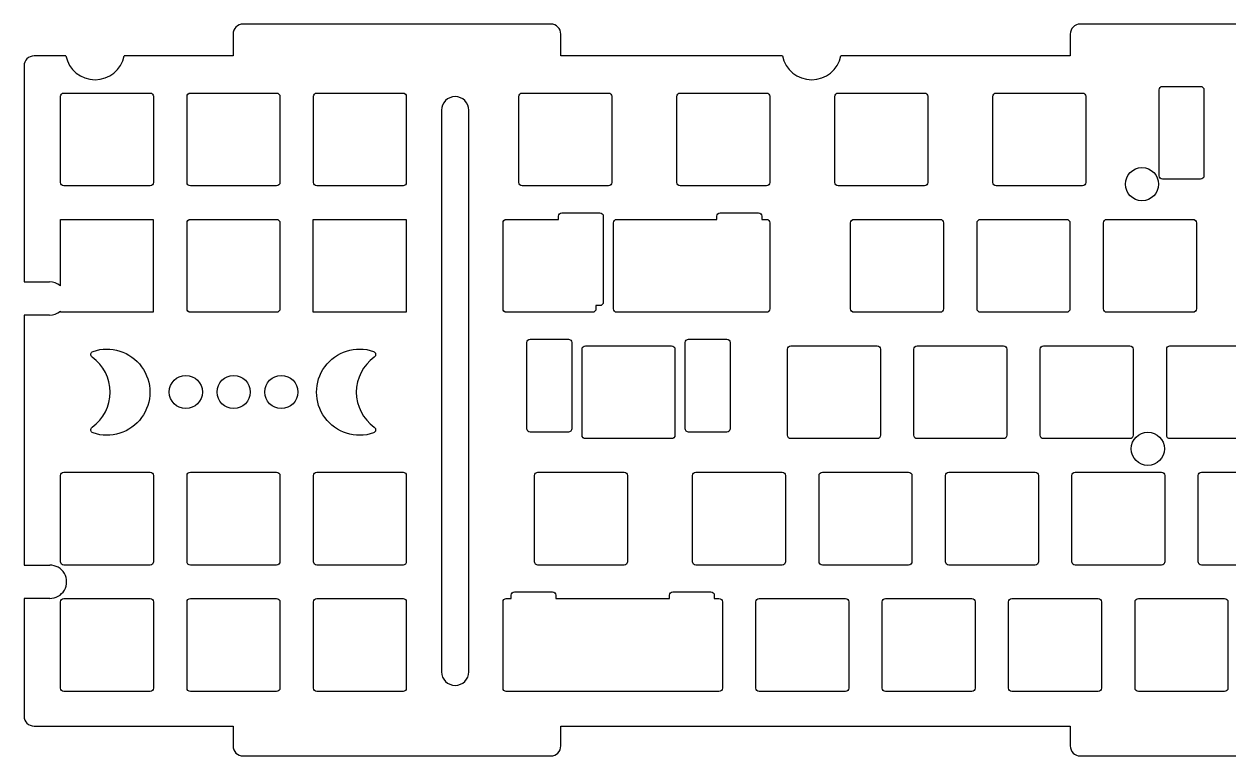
# Model space of a CAD drawing. Header units: millimetres. Extents: x -360 to -2, y -107 to 3.
# Drawn here: x -360.4 to -178.8, y -107.5 to 2.9 of the extents above; entities that cross this region are included whole.
import ezdxf

# ---------------------------------------------------------------- set-up
doc = ezdxf.new("R2010")
doc.units = ezdxf.units.MM
doc.layers.get('0').update_dxf_attribs({"linetype": 'CONTINUOUS'})

msp = doc.modelspace()

# ---------------------------------------------------------------- linework, layer by layer
for p, q in [((-280.97, 2.86), (-327.37, 2.86)), ((-280.97, 2.86), (-327.37, 2.86)), ((-154.8, 2.86), (-201.2, 2.86)), ((-154.8, 2.86), (-201.2, 2.86)), ((-328.87, 1.36), (-328.87, -1.94)), ((-328.87, 1.36), (-328.87, -1.94)), ((-279.47, -1.94), (-279.47, 1.36)), ((-279.47, -1.94), (-279.47, 1.36)), ((-202.7, 1.36), (-202.7, -1.94)), ((-202.7, 1.36), (-202.7, -1.94)), ((-360.37, -3.44), (-360.37, -36)), ((-360.37, -3.44), (-360.37, -36)), ((-354.07, -1.94), (-358.87, -1.94)), ((-354.07, -1.94), (-358.87, -1.94)), ((-328.87, -1.94), (-345.26, -1.94)), ((-328.87, -1.94), (-345.26, -1.94)), ((-246.07, -1.94), (-279.47, -1.94)), ((-246.07, -1.94), (-279.47, -1.94)), ((-202.7, -1.94), (-237.26, -1.94)), ((-202.7, -1.94), (-237.26, -1.94)), ((-189.3, -20.03), (-189.3, -7.03)), ((-189.3, -20.03), (-189.3, -7.03)), ((-188.8, -6.53), (-183.06, -6.53)), ((-188.8, -6.53), (-183.06, -6.53)), ((-182.55, -7.03), (-182.55, -20.03)), ((-182.55, -7.03), (-182.55, -20.03)), ((-354.86, -21.03), (-354.86, -8.03)), ((-354.86, -21.03), (-354.86, -8.03)), ((-354.36, -7.53), (-341.36, -7.53)), ((-354.36, -7.53), (-341.36, -7.53)), ((-340.86, -8.03), (-340.86, -21.03)), ((-340.86, -8.03), (-340.86, -21.03)), ((-335.81, -21.03), (-335.81, -8.03)), ((-335.81, -21.03), (-335.81, -8.03)), ((-335.31, -7.53), (-322.31, -7.53)), ((-335.31, -7.53), (-322.31, -7.53)), ((-321.81, -8.03), (-321.81, -21.03)), ((-321.81, -8.03), (-321.81, -21.03)), ((-316.76, -21.03), (-316.76, -8.03)), ((-316.76, -21.03), (-316.76, -8.03)), ((-316.26, -7.53), (-303.26, -7.53)), ((-316.26, -7.53), (-303.26, -7.53)), ((-302.76, -8.03), (-302.76, -21.03)), ((-302.76, -8.03), (-302.76, -21.03)), ((-285.81, -21.03), (-285.81, -8.03)), ((-285.81, -21.03), (-285.81, -8.03)), ((-285.3, -7.53), (-272.3, -7.53)), ((-285.3, -7.53), (-272.3, -7.53)), ((-271.8, -8.03), (-271.8, -21.03)), ((-271.8, -8.03), (-271.8, -21.03)), ((-261.99, -21.03), (-261.99, -8.03)), ((-261.99, -21.03), (-261.99, -8.03)), ((-261.49, -7.53), (-248.49, -7.53)), ((-261.49, -7.53), (-248.49, -7.53)), ((-247.99, -8.03), (-247.99, -21.03)), ((-247.99, -8.03), (-247.99, -21.03)), ((-238.18, -21.03), (-238.18, -8.03)), ((-238.18, -21.03), (-238.18, -8.03)), ((-237.68, -7.53), (-224.68, -7.53)), ((-237.68, -7.53), (-224.68, -7.53)), ((-224.18, -8.03), (-224.18, -21.03)), ((-224.18, -8.03), (-224.18, -21.03)), ((-214.37, -21.03), (-214.37, -8.03)), ((-214.37, -21.03), (-214.37, -8.03)), ((-213.87, -7.53), (-200.87, -7.53)), ((-213.87, -7.53), (-200.87, -7.53)), ((-200.37, -8.03), (-200.37, -21.03)), ((-200.37, -8.03), (-200.37, -21.03)), ((-341.36, -21.53), (-354.36, -21.53)), ((-341.36, -21.53), (-354.36, -21.53)), ((-322.31, -21.53), (-335.31, -21.53)), ((-322.31, -21.53), (-335.31, -21.53)), ((-303.26, -21.53), (-316.26, -21.53)), ((-303.26, -21.53), (-316.26, -21.53)), ((-272.3, -21.53), (-285.3, -21.53)), ((-272.3, -21.53), (-285.3, -21.53)), ((-248.49, -21.53), (-261.49, -21.53)), ((-248.49, -21.53), (-261.49, -21.53)), ((-224.68, -21.53), (-237.68, -21.53)), ((-224.68, -21.53), (-237.68, -21.53)), ((-200.87, -21.53), (-213.87, -21.53)), ((-200.87, -21.53), (-213.87, -21.53)), ((-183.06, -20.53), (-188.8, -20.53)), ((-183.06, -20.53), (-188.8, -20.53)), ((-354.9, -36.58), (-354.9, -26.58)), ((-354.9, -26.58), (-340.9, -26.58)), ((-354.9, -36.58), (-354.9, -26.58)), ((-354.9, -26.58), (-340.9, -26.58)), ((-340.9, -26.58), (-340.9, -40.58)), ((-340.9, -26.58), (-340.9, -40.58)), ((-335.81, -40.08), (-335.81, -27.08)), ((-335.81, -40.08), (-335.81, -27.08)), ((-335.31, -26.58), (-322.31, -26.58)), ((-335.31, -26.58), (-322.31, -26.58)), ((-321.81, -27.08), (-321.81, -40.08)), ((-321.81, -27.08), (-321.81, -40.08)), ((-288.19, -40.08), (-288.19, -27.08)), ((-288.19, -40.08), (-288.19, -27.08)), ((-287.69, -26.58), (-279.83, -26.58)), ((-287.69, -26.58), (-279.83, -26.58)), ((-279.83, -26.58), (-279.83, -26.08)), ((-279.83, -26.58), (-279.83, -26.08)), ((-279.33, -25.58), (-273.58, -25.58)), ((-279.33, -25.58), (-273.58, -25.58)), ((-273.08, -26.08), (-273.08, -39.08)), ((-273.08, -26.08), (-273.08, -39.08)), ((-271.52, -40.08), (-271.52, -27.08)), ((-271.52, -40.08), (-271.52, -27.08)), ((-271.02, -26.58), (-255.95, -26.58)), ((-271.02, -26.58), (-255.95, -26.58)), ((-255.95, -26.58), (-255.95, -26.08)), ((-255.95, -26.58), (-255.95, -26.08)), ((-255.45, -25.58), (-249.7, -25.58)), ((-255.45, -25.58), (-249.7, -25.58)), ((-249.2, -26.08), (-249.2, -26.58)), ((-249.2, -26.08), (-249.2, -26.58)), ((-249.2, -26.58), (-248.49, -26.58)), ((-249.2, -26.58), (-248.49, -26.58)), ((-247.99, -27.08), (-247.99, -40.08)), ((-247.99, -27.08), (-247.99, -40.08)), ((-235.8, -40.08), (-235.8, -27.08)), ((-235.8, -40.08), (-235.8, -27.08)), ((-235.3, -26.58), (-222.3, -26.58)), ((-235.3, -26.58), (-222.3, -26.58)), ((-221.8, -27.08), (-221.8, -40.08)), ((-221.8, -27.08), (-221.8, -40.08)), ((-216.75, -40.08), (-216.75, -27.08)), ((-216.75, -40.08), (-216.75, -27.08)), ((-216.25, -26.58), (-203.25, -26.58)), ((-216.25, -26.58), (-203.25, -26.58)), ((-202.75, -27.08), (-202.75, -40.08)), ((-202.75, -27.08), (-202.75, -40.08)), ((-197.7, -40.08), (-197.7, -27.08)), ((-197.7, -40.08), (-197.7, -27.08)), ((-197.2, -26.58), (-184.2, -26.58)), ((-197.2, -26.58), (-184.2, -26.58)), ((-183.7, -27.08), (-183.7, -40.08)), ((-183.7, -27.08), (-183.7, -40.08)), ((-360.37, -36), (-356.52, -36)), ((-360.37, -36), (-356.52, -36)), ((-273.58, -39.58), (-274.18, -39.58)), ((-274.18, -39.58), (-274.18, -40.08)), ((-273.58, -39.58), (-274.18, -39.58)), ((-274.18, -39.58), (-274.18, -40.08)), ((-356.52, -41), (-360.37, -41)), ((-360.37, -41), (-360.37, -78.71)), ((-356.52, -41), (-360.37, -41)), ((-360.37, -41), (-360.37, -78.71)), ((-354.9, -40.58), (-354.9, -40.42)), ((-354.9, -40.58), (-354.9, -40.42)), ((-340.9, -40.58), (-354.9, -40.58)), ((-340.9, -40.58), (-354.9, -40.58)), ((-322.31, -40.58), (-335.31, -40.58)), ((-322.31, -40.58), (-335.31, -40.58)), ((-274.69, -40.58), (-287.69, -40.58)), ((-274.69, -40.58), (-287.69, -40.58)), ((-248.49, -40.58), (-271.02, -40.58)), ((-248.49, -40.58), (-271.02, -40.58)), ((-222.3, -40.58), (-235.3, -40.58)), ((-222.3, -40.58), (-235.3, -40.58)), ((-203.25, -40.58), (-216.25, -40.58)), ((-203.25, -40.58), (-216.25, -40.58)), ((-184.2, -40.58), (-197.2, -40.58)), ((-184.2, -40.58), (-197.2, -40.58)), ((-284.59, -58.13), (-284.59, -45.13)), ((-284.59, -58.13), (-284.59, -45.13)), ((-284.09, -44.63), (-278.34, -44.63)), ((-284.09, -44.63), (-278.34, -44.63)), ((-277.84, -45.13), (-277.84, -58.13)), ((-277.84, -45.13), (-277.84, -58.13)), ((-260.72, -58.13), (-260.72, -45.13)), ((-260.72, -58.13), (-260.72, -45.13)), ((-260.21, -44.63), (-254.46, -44.63)), ((-260.21, -44.63), (-254.46, -44.63)), ((-253.97, -45.13), (-253.97, -58.13)), ((-253.97, -45.13), (-253.97, -58.13)), ((-276.28, -59.13), (-276.28, -46.13)), ((-276.28, -59.13), (-276.28, -46.13)), ((-275.78, -45.63), (-262.78, -45.63)), ((-275.78, -45.63), (-262.78, -45.63)), ((-262.28, -46.13), (-262.28, -59.13)), ((-262.28, -46.13), (-262.28, -59.13)), ((-245.32, -59.13), (-245.32, -46.13)), ((-245.32, -59.13), (-245.32, -46.13)), ((-244.82, -45.63), (-231.82, -45.63)), ((-244.82, -45.63), (-231.82, -45.63)), ((-231.32, -46.13), (-231.32, -59.13)), ((-231.32, -46.13), (-231.32, -59.13)), ((-226.27, -59.13), (-226.27, -46.13)), ((-226.27, -59.13), (-226.27, -46.13)), ((-225.77, -45.63), (-212.77, -45.63)), ((-225.77, -45.63), (-212.77, -45.63)), ((-212.27, -46.13), (-212.27, -59.13)), ((-212.27, -46.13), (-212.27, -59.13)), ((-207.22, -59.13), (-207.22, -46.13)), ((-207.22, -59.13), (-207.22, -46.13)), ((-206.72, -45.63), (-193.72, -45.63)), ((-206.72, -45.63), (-193.72, -45.63)), ((-193.22, -46.13), (-193.22, -59.13)), ((-193.22, -46.13), (-193.22, -59.13)), ((-188.17, -59.13), (-188.17, -46.13)), ((-188.17, -59.13), (-188.17, -46.13)), ((-187.67, -45.63), (-174.67, -45.63)), ((-187.67, -45.63), (-174.67, -45.63)), ((-278.34, -58.63), (-284.09, -58.63)), ((-278.34, -58.63), (-284.09, -58.63)), ((-262.78, -59.63), (-275.78, -59.63)), ((-262.78, -59.63), (-275.78, -59.63)), ((-254.46, -58.63), (-260.21, -58.63)), ((-254.46, -58.63), (-260.21, -58.63)), ((-231.82, -59.63), (-244.82, -59.63)), ((-231.82, -59.63), (-244.82, -59.63)), ((-212.77, -59.63), (-225.77, -59.63)), ((-212.77, -59.63), (-225.77, -59.63)), ((-193.72, -59.63), (-206.72, -59.63)), ((-193.72, -59.63), (-206.72, -59.63)), ((-174.67, -59.63), (-187.67, -59.63)), ((-174.67, -59.63), (-187.67, -59.63)), ((-354.86, -78.18), (-354.86, -65.18)), ((-354.86, -78.18), (-354.86, -65.18)), ((-354.36, -64.68), (-341.36, -64.68)), ((-354.36, -64.68), (-341.36, -64.68)), ((-340.86, -65.18), (-340.86, -78.18)), ((-340.86, -65.18), (-340.86, -78.18)), ((-335.81, -78.18), (-335.81, -65.18)), ((-335.81, -78.18), (-335.81, -65.18)), ((-335.31, -64.68), (-322.31, -64.68)), ((-335.31, -64.68), (-322.31, -64.68)), ((-321.81, -65.18), (-321.81, -78.18)), ((-321.81, -65.18), (-321.81, -78.18)), ((-316.76, -78.18), (-316.76, -65.18)), ((-316.76, -78.18), (-316.76, -65.18)), ((-316.26, -64.68), (-303.26, -64.68)), ((-316.26, -64.68), (-303.26, -64.68)), ((-302.76, -65.18), (-302.76, -78.18)), ((-302.76, -65.18), (-302.76, -78.18)), ((-283.42, -78.18), (-283.42, -65.18)), ((-283.42, -78.18), (-283.42, -65.18)), ((-282.92, -64.68), (-269.92, -64.68)), ((-282.92, -64.68), (-269.92, -64.68)), ((-269.42, -65.18), (-269.42, -78.18)), ((-269.42, -65.18), (-269.42, -78.18)), ((-259.61, -78.18), (-259.61, -65.18)), ((-259.61, -78.18), (-259.61, -65.18)), ((-259.11, -64.68), (-246.11, -64.68)), ((-259.11, -64.68), (-246.11, -64.68)), ((-245.61, -65.18), (-245.61, -78.18)), ((-245.61, -65.18), (-245.61, -78.18)), ((-240.56, -78.18), (-240.56, -65.18)), ((-240.56, -78.18), (-240.56, -65.18)), ((-240.06, -64.68), (-227.06, -64.68)), ((-240.06, -64.68), (-227.06, -64.68)), ((-226.56, -65.18), (-226.56, -78.18)), ((-226.56, -65.18), (-226.56, -78.18)), ((-221.51, -78.18), (-221.51, -65.18)), ((-221.51, -78.18), (-221.51, -65.18)), ((-221.01, -64.68), (-208.01, -64.68)), ((-221.01, -64.68), (-208.01, -64.68)), ((-207.51, -65.18), (-207.51, -78.18)), ((-207.51, -65.18), (-207.51, -78.18)), ((-202.46, -78.18), (-202.46, -65.18)), ((-202.46, -78.18), (-202.46, -65.18)), ((-201.96, -64.68), (-188.96, -64.68)), ((-201.96, -64.68), (-188.96, -64.68)), ((-188.46, -65.18), (-188.46, -78.18)), ((-188.46, -65.18), (-188.46, -78.18)), ((-183.41, -78.18), (-183.41, -65.18)), ((-183.41, -78.18), (-183.41, -65.18)), ((-182.91, -64.68), (-169.91, -64.68)), ((-182.91, -64.68), (-169.91, -64.68)), ((-360.37, -78.71), (-356.5, -78.71)), ((-360.37, -78.71), (-356.5, -78.71)), ((-341.36, -78.68), (-354.36, -78.68)), ((-341.36, -78.68), (-354.36, -78.68)), ((-322.31, -78.68), (-335.31, -78.68)), ((-322.31, -78.68), (-335.31, -78.68)), ((-303.26, -78.68), (-316.26, -78.68)), ((-303.26, -78.68), (-316.26, -78.68)), ((-269.92, -78.68), (-282.92, -78.68)), ((-269.92, -78.68), (-282.92, -78.68)), ((-246.11, -78.68), (-259.11, -78.68)), ((-246.11, -78.68), (-259.11, -78.68)), ((-227.06, -78.68), (-240.06, -78.68)), ((-227.06, -78.68), (-240.06, -78.68)), ((-208.01, -78.68), (-221.01, -78.68)), ((-208.01, -78.68), (-221.01, -78.68)), ((-188.96, -78.68), (-201.96, -78.68)), ((-188.96, -78.68), (-201.96, -78.68)), ((-169.91, -78.68), (-182.91, -78.68)), ((-169.91, -78.68), (-182.91, -78.68)), ((-286.97, -83.73), (-286.97, -83.23)), ((-286.97, -83.73), (-286.97, -83.23)), ((-286.47, -82.73), (-280.72, -82.73)), ((-286.47, -82.73), (-280.72, -82.73)), ((-280.22, -83.23), (-280.22, -83.73)), ((-280.22, -83.23), (-280.22, -83.73)), ((-263.1, -83.73), (-263.1, -83.23)), ((-263.1, -83.73), (-263.1, -83.23)), ((-262.6, -82.73), (-256.85, -82.73)), ((-262.6, -82.73), (-256.85, -82.73)), ((-256.35, -83.23), (-256.35, -83.73)), ((-256.35, -83.23), (-256.35, -83.73)), ((-356.5, -83.71), (-360.37, -83.71)), ((-360.37, -83.71), (-360.37, -101.46)), ((-356.5, -83.71), (-360.37, -83.71)), ((-360.37, -83.71), (-360.37, -101.46)), ((-354.86, -97.23), (-354.86, -84.23)), ((-354.86, -97.23), (-354.86, -84.23)), ((-354.36, -83.73), (-341.36, -83.73)), ((-354.36, -83.73), (-341.36, -83.73)), ((-340.86, -84.23), (-340.86, -97.23)), ((-340.86, -84.23), (-340.86, -97.23)), ((-335.81, -97.23), (-335.81, -84.23)), ((-335.81, -97.23), (-335.81, -84.23)), ((-335.31, -83.73), (-322.31, -83.73)), ((-335.31, -83.73), (-322.31, -83.73)), ((-321.81, -84.23), (-321.81, -97.23)), ((-321.81, -84.23), (-321.81, -97.23)), ((-316.76, -97.23), (-316.76, -84.23)), ((-316.76, -97.23), (-316.76, -84.23)), ((-316.26, -83.73), (-303.26, -83.73)), ((-316.26, -83.73), (-303.26, -83.73)), ((-302.76, -84.23), (-302.76, -97.23)), ((-302.76, -84.23), (-302.76, -97.23)), ((-288.19, -97.23), (-288.19, -84.23)), ((-288.19, -97.23), (-288.19, -84.23)), ((-287.69, -83.73), (-286.97, -83.73)), ((-287.69, -83.73), (-286.97, -83.73)), ((-280.22, -83.73), (-263.1, -83.73)), ((-280.22, -83.73), (-263.1, -83.73)), ((-256.35, -83.73), (-255.64, -83.73)), ((-256.35, -83.73), (-255.64, -83.73)), ((-255.13, -84.23), (-255.13, -97.23)), ((-255.13, -84.23), (-255.13, -97.23)), ((-250.09, -97.23), (-250.09, -84.23)), ((-250.09, -97.23), (-250.09, -84.23)), ((-249.59, -83.73), (-236.59, -83.73)), ((-249.59, -83.73), (-236.59, -83.73)), ((-236.08, -84.23), (-236.08, -97.23)), ((-236.08, -84.23), (-236.08, -97.23)), ((-231.04, -97.23), (-231.04, -84.23)), ((-231.04, -97.23), (-231.04, -84.23)), ((-230.54, -83.73), (-217.54, -83.73)), ((-230.54, -83.73), (-217.54, -83.73)), ((-217.03, -84.23), (-217.03, -97.23)), ((-217.03, -84.23), (-217.03, -97.23)), ((-211.99, -97.23), (-211.99, -84.23)), ((-211.99, -97.23), (-211.99, -84.23)), ((-211.49, -83.73), (-198.49, -83.73)), ((-211.49, -83.73), (-198.49, -83.73)), ((-197.98, -84.23), (-197.98, -97.23)), ((-197.98, -84.23), (-197.98, -97.23)), ((-192.94, -97.23), (-192.94, -84.23)), ((-192.94, -97.23), (-192.94, -84.23)), ((-192.44, -83.73), (-179.44, -83.73)), ((-192.44, -83.73), (-179.44, -83.73)), ((-178.93, -84.23), (-178.93, -97.23)), ((-178.93, -84.23), (-178.93, -97.23)), ((-341.36, -97.73), (-354.36, -97.73)), ((-341.36, -97.73), (-354.36, -97.73)), ((-322.31, -97.73), (-335.31, -97.73)), ((-322.31, -97.73), (-335.31, -97.73)), ((-303.26, -97.73), (-316.26, -97.73)), ((-303.26, -97.73), (-316.26, -97.73)), ((-255.64, -97.73), (-287.69, -97.73)), ((-255.64, -97.73), (-287.69, -97.73)), ((-236.59, -97.73), (-249.59, -97.73)), ((-236.59, -97.73), (-249.59, -97.73)), ((-217.54, -97.73), (-230.54, -97.73)), ((-217.54, -97.73), (-230.54, -97.73)), ((-198.49, -97.73), (-211.49, -97.73)), ((-198.49, -97.73), (-211.49, -97.73)), ((-179.44, -97.73), (-192.44, -97.73)), ((-179.44, -97.73), (-192.44, -97.73)), ((-358.87, -102.96), (-328.87, -102.96)), ((-358.87, -102.96), (-328.87, -102.96)), ((-328.87, -102.96), (-328.87, -105.96)), ((-328.87, -102.96), (-328.87, -105.96)), ((-279.47, -105.96), (-279.47, -102.96)), ((-279.47, -102.96), (-202.7, -102.96)), ((-279.47, -105.96), (-279.47, -102.96)), ((-279.47, -102.96), (-202.7, -102.96)), ((-202.7, -102.96), (-202.7, -105.96)), ((-202.7, -102.96), (-202.7, -105.96)), ((-327.37, -107.46), (-280.97, -107.46)), ((-327.37, -107.46), (-280.97, -107.46)), ((-201.2, -107.46), (-154.8, -107.46)), ((-201.2, -107.46), (-154.8, -107.46))]:
    msp.add_line(p, q)
for points in [[(-297.45, -94.76, 1), (-293.33, -94.76), (-293.33, -10.14, 1), (-297.45, -10.14)], [(-297.45, -94.76, 1), (-293.33, -94.76), (-293.33, -10.14, 1), (-297.45, -10.14)], [(-350.11, -57.9, 0.512989), (-350.11, -47.35, -0.610914), (-349.98, -46.47, -1.392399), (-349.98, -58.78, -0.610914)], [(-350.11, -57.9, 0.512989), (-350.11, -47.35, -0.610914), (-349.98, -46.47, -1.392399), (-349.98, -58.78, -0.610914)], [(-307.59, -47.35, 0.512989), (-307.59, -57.9, -0.610914), (-307.72, -58.78, -1.392399), (-307.72, -46.47, -0.610914)], [(-307.59, -47.35, 0.512989), (-307.59, -57.9, -0.610914), (-307.72, -58.78, -1.392399), (-307.72, -46.47, -0.610914)]]:
    msp.add_lwpolyline(points, format="xyb", close=True)
msp.add_lwpolyline([(-302.8, -40.58), (-316.8, -40.58), (-316.8, -26.58), (-302.8, -26.58)], close=True)
msp.add_lwpolyline([(-302.8, -40.58), (-316.8, -40.58), (-316.8, -26.58), (-302.8, -26.58)], close=True)
for centre in [(-191.89, -21.27), (-191.89, -21.27), (-336, -52.6), (-336, -52.6), (-328.78, -52.6), (-328.78, -52.6), (-321.6, -52.6), (-321.6, -52.6), (-191.01, -61.16), (-191.01, -61.16)]:
    msp.add_circle(centre, 2.5)
for centre, radius, start, end in [((-327.37, 1.36), 1.5, 90, 180), ((-327.37, 1.36), 1.5, 90, 180), ((-280.97, 1.36), 1.5, 0, 90), ((-280.97, 1.36), 1.5, 0, 90), ((-201.2, 1.36), 1.5, 90, 180), ((-201.2, 1.36), 1.5, 90, 180), ((-358.87, -3.44), 1.5, 90, 180), ((-358.87, -3.44), 1.5, 90, 180), ((-349.67, -1.02), 4.5, 191.8282, 348.1718), ((-349.67, -1.02), 4.5, 191.8282, 348.1718), ((-241.67, -1.02), 4.5, 191.8282, 348.1718), ((-241.67, -1.02), 4.5, 191.8282, 348.1718), ((-356.5, -38.5), 2.5, 50.2379, 90.4831), ((-356.5, -38.5), 2.5, 50.2379, 90.4831), ((-356.5, -38.5), 2.5, 269.5168, 309.7621), ((-356.5, -38.5), 2.5, 269.5168, 309.7621), ((-356.45, -81.21), 2.5, -91.131, 91.1292), ((-356.45, -81.21), 2.5, -91.131, 91.1292), ((-358.87, -101.46), 1.5, 180, 270), ((-358.87, -101.46), 1.5, 180, 270), ((-327.37, -105.96), 1.5, 180, 270), ((-327.37, -105.96), 1.5, 180, 270), ((-280.97, -105.96), 1.5, -90, 0), ((-280.97, -105.96), 1.5, -90, 0), ((-201.2, -105.96), 1.5, 180, 270), ((-201.2, -105.96), 1.5, 180, 270)]:
    msp.add_arc(centre, radius, start, end)
for points in [[(-189.3, -7.03), (-189.3, -6.75), (-189.08, -6.53), (-188.8, -6.53)], [(-189.3, -7.03), (-189.3, -6.75), (-189.08, -6.53), (-188.8, -6.53)], [(-183.06, -6.53), (-182.78, -6.53), (-182.55, -6.75), (-182.55, -7.03)], [(-183.06, -6.53), (-182.78, -6.53), (-182.55, -6.75), (-182.55, -7.03)], [(-354.86, -8.03), (-354.86, -7.76), (-354.64, -7.53), (-354.36, -7.53)], [(-354.86, -8.03), (-354.86, -7.76), (-354.64, -7.53), (-354.36, -7.53)], [(-341.36, -7.53), (-341.08, -7.53), (-340.86, -7.76), (-340.86, -8.03)], [(-341.36, -7.53), (-341.08, -7.53), (-340.86, -7.76), (-340.86, -8.03)], [(-335.81, -8.03), (-335.81, -7.76), (-335.59, -7.53), (-335.31, -7.53)], [(-335.81, -8.03), (-335.81, -7.76), (-335.59, -7.53), (-335.31, -7.53)], [(-322.31, -7.53), (-322.03, -7.53), (-321.81, -7.76), (-321.81, -8.03)], [(-322.31, -7.53), (-322.03, -7.53), (-321.81, -7.76), (-321.81, -8.03)], [(-316.76, -8.03), (-316.76, -7.76), (-316.54, -7.53), (-316.26, -7.53)], [(-316.76, -8.03), (-316.76, -7.76), (-316.54, -7.53), (-316.26, -7.53)], [(-303.26, -7.53), (-302.98, -7.53), (-302.76, -7.76), (-302.76, -8.03)], [(-303.26, -7.53), (-302.98, -7.53), (-302.76, -7.76), (-302.76, -8.03)], [(-285.81, -8.03), (-285.81, -7.76), (-285.58, -7.53), (-285.3, -7.53)], [(-285.81, -8.03), (-285.81, -7.76), (-285.58, -7.53), (-285.3, -7.53)], [(-272.3, -7.53), (-272.03, -7.53), (-271.8, -7.76), (-271.8, -8.03)], [(-272.3, -7.53), (-272.03, -7.53), (-271.8, -7.76), (-271.8, -8.03)], [(-261.99, -8.03), (-261.99, -7.76), (-261.77, -7.53), (-261.49, -7.53)], [(-261.99, -8.03), (-261.99, -7.76), (-261.77, -7.53), (-261.49, -7.53)], [(-248.49, -7.53), (-248.21, -7.53), (-247.99, -7.76), (-247.99, -8.03)], [(-248.49, -7.53), (-248.21, -7.53), (-247.99, -7.76), (-247.99, -8.03)], [(-238.18, -8.03), (-238.18, -7.76), (-237.95, -7.53), (-237.68, -7.53)], [(-238.18, -8.03), (-238.18, -7.76), (-237.95, -7.53), (-237.68, -7.53)], [(-224.68, -7.53), (-224.4, -7.53), (-224.18, -7.76), (-224.18, -8.03)], [(-224.68, -7.53), (-224.4, -7.53), (-224.18, -7.76), (-224.18, -8.03)], [(-214.37, -8.03), (-214.37, -7.76), (-214.14, -7.53), (-213.87, -7.53)], [(-214.37, -8.03), (-214.37, -7.76), (-214.14, -7.53), (-213.87, -7.53)], [(-200.87, -7.53), (-200.59, -7.53), (-200.37, -7.76), (-200.37, -8.03)], [(-200.87, -7.53), (-200.59, -7.53), (-200.37, -7.76), (-200.37, -8.03)], [(-354.36, -21.53), (-354.64, -21.53), (-354.86, -21.31), (-354.86, -21.03)], [(-354.36, -21.53), (-354.64, -21.53), (-354.86, -21.31), (-354.86, -21.03)], [(-340.86, -21.03), (-340.86, -21.31), (-341.08, -21.53), (-341.36, -21.53)], [(-340.86, -21.03), (-340.86, -21.31), (-341.08, -21.53), (-341.36, -21.53)], [(-335.31, -21.53), (-335.59, -21.53), (-335.81, -21.31), (-335.81, -21.03)], [(-335.31, -21.53), (-335.59, -21.53), (-335.81, -21.31), (-335.81, -21.03)], [(-321.81, -21.03), (-321.81, -21.31), (-322.03, -21.53), (-322.31, -21.53)], [(-321.81, -21.03), (-321.81, -21.31), (-322.03, -21.53), (-322.31, -21.53)], [(-316.26, -21.53), (-316.54, -21.53), (-316.76, -21.31), (-316.76, -21.03)], [(-316.26, -21.53), (-316.54, -21.53), (-316.76, -21.31), (-316.76, -21.03)], [(-302.76, -21.03), (-302.76, -21.31), (-302.98, -21.53), (-303.26, -21.53)], [(-302.76, -21.03), (-302.76, -21.31), (-302.98, -21.53), (-303.26, -21.53)], [(-285.3, -21.53), (-285.58, -21.53), (-285.81, -21.31), (-285.81, -21.03)], [(-285.3, -21.53), (-285.58, -21.53), (-285.81, -21.31), (-285.81, -21.03)], [(-271.8, -21.03), (-271.8, -21.31), (-272.03, -21.53), (-272.3, -21.53)], [(-271.8, -21.03), (-271.8, -21.31), (-272.03, -21.53), (-272.3, -21.53)], [(-261.49, -21.53), (-261.77, -21.53), (-261.99, -21.31), (-261.99, -21.03)], [(-261.49, -21.53), (-261.77, -21.53), (-261.99, -21.31), (-261.99, -21.03)], [(-247.99, -21.03), (-247.99, -21.31), (-248.21, -21.53), (-248.49, -21.53)], [(-247.99, -21.03), (-247.99, -21.31), (-248.21, -21.53), (-248.49, -21.53)], [(-237.68, -21.53), (-237.95, -21.53), (-238.18, -21.31), (-238.18, -21.03)], [(-237.68, -21.53), (-237.95, -21.53), (-238.18, -21.31), (-238.18, -21.03)], [(-224.18, -21.03), (-224.18, -21.31), (-224.4, -21.53), (-224.68, -21.53)], [(-224.18, -21.03), (-224.18, -21.31), (-224.4, -21.53), (-224.68, -21.53)], [(-213.87, -21.53), (-214.14, -21.53), (-214.37, -21.31), (-214.37, -21.03)], [(-213.87, -21.53), (-214.14, -21.53), (-214.37, -21.31), (-214.37, -21.03)], [(-200.37, -21.03), (-200.37, -21.31), (-200.59, -21.53), (-200.87, -21.53)], [(-200.37, -21.03), (-200.37, -21.31), (-200.59, -21.53), (-200.87, -21.53)], [(-188.8, -20.53), (-189.08, -20.53), (-189.3, -20.31), (-189.3, -20.03)], [(-188.8, -20.53), (-189.08, -20.53), (-189.3, -20.31), (-189.3, -20.03)], [(-182.55, -20.03), (-182.55, -20.31), (-182.78, -20.53), (-183.06, -20.53)], [(-182.55, -20.03), (-182.55, -20.31), (-182.78, -20.53), (-183.06, -20.53)], [(-335.81, -27.08), (-335.81, -26.81), (-335.59, -26.58), (-335.31, -26.58)], [(-335.81, -27.08), (-335.81, -26.81), (-335.59, -26.58), (-335.31, -26.58)], [(-322.31, -26.58), (-322.03, -26.58), (-321.81, -26.81), (-321.81, -27.08)], [(-322.31, -26.58), (-322.03, -26.58), (-321.81, -26.81), (-321.81, -27.08)], [(-288.19, -27.08), (-288.19, -26.81), (-287.96, -26.58), (-287.69, -26.58)], [(-288.19, -27.08), (-288.19, -26.81), (-287.96, -26.58), (-287.69, -26.58)], [(-279.83, -26.08), (-279.83, -25.8), (-279.6, -25.58), (-279.33, -25.58)], [(-279.83, -26.08), (-279.83, -25.8), (-279.6, -25.58), (-279.33, -25.58)], [(-273.58, -25.58), (-273.3, -25.58), (-273.08, -25.8), (-273.08, -26.08)], [(-273.58, -25.58), (-273.3, -25.58), (-273.08, -25.8), (-273.08, -26.08)], [(-271.52, -27.08), (-271.52, -26.81), (-271.29, -26.58), (-271.02, -26.58)], [(-271.52, -27.08), (-271.52, -26.81), (-271.29, -26.58), (-271.02, -26.58)], [(-255.95, -26.08), (-255.95, -25.8), (-255.73, -25.58), (-255.45, -25.58)], [(-255.95, -26.08), (-255.95, -25.8), (-255.73, -25.58), (-255.45, -25.58)], [(-249.7, -25.58), (-249.43, -25.58), (-249.2, -25.8), (-249.2, -26.08)], [(-249.7, -25.58), (-249.43, -25.58), (-249.2, -25.8), (-249.2, -26.08)], [(-248.49, -26.58), (-248.21, -26.58), (-247.99, -26.81), (-247.99, -27.08)], [(-248.49, -26.58), (-248.21, -26.58), (-247.99, -26.81), (-247.99, -27.08)], [(-235.8, -27.08), (-235.8, -26.81), (-235.57, -26.58), (-235.3, -26.58)], [(-235.8, -27.08), (-235.8, -26.81), (-235.57, -26.58), (-235.3, -26.58)], [(-222.3, -26.58), (-222.02, -26.58), (-221.8, -26.81), (-221.8, -27.08)], [(-222.3, -26.58), (-222.02, -26.58), (-221.8, -26.81), (-221.8, -27.08)], [(-216.75, -27.08), (-216.75, -26.81), (-216.52, -26.58), (-216.25, -26.58)], [(-216.75, -27.08), (-216.75, -26.81), (-216.52, -26.58), (-216.25, -26.58)], [(-203.25, -26.58), (-202.97, -26.58), (-202.75, -26.81), (-202.75, -27.08)], [(-203.25, -26.58), (-202.97, -26.58), (-202.75, -26.81), (-202.75, -27.08)], [(-197.7, -27.08), (-197.7, -26.81), (-197.47, -26.58), (-197.2, -26.58)], [(-197.7, -27.08), (-197.7, -26.81), (-197.47, -26.58), (-197.2, -26.58)], [(-184.2, -26.58), (-183.92, -26.58), (-183.7, -26.81), (-183.7, -27.08)], [(-184.2, -26.58), (-183.92, -26.58), (-183.7, -26.81), (-183.7, -27.08)], [(-273.08, -39.08), (-273.08, -39.36), (-273.3, -39.58), (-273.58, -39.58)], [(-273.08, -39.08), (-273.08, -39.36), (-273.3, -39.58), (-273.58, -39.58)], [(-335.31, -40.58), (-335.59, -40.58), (-335.81, -40.36), (-335.81, -40.08)], [(-335.31, -40.58), (-335.59, -40.58), (-335.81, -40.36), (-335.81, -40.08)], [(-321.81, -40.08), (-321.81, -40.36), (-322.03, -40.58), (-322.31, -40.58)], [(-321.81, -40.08), (-321.81, -40.36), (-322.03, -40.58), (-322.31, -40.58)], [(-287.69, -40.58), (-287.96, -40.58), (-288.19, -40.36), (-288.19, -40.08)], [(-287.69, -40.58), (-287.96, -40.58), (-288.19, -40.36), (-288.19, -40.08)], [(-274.18, -40.08), (-274.18, -40.36), (-274.41, -40.58), (-274.69, -40.58)], [(-274.18, -40.08), (-274.18, -40.36), (-274.41, -40.58), (-274.69, -40.58)], [(-271.02, -40.58), (-271.29, -40.58), (-271.52, -40.36), (-271.52, -40.08)], [(-271.02, -40.58), (-271.29, -40.58), (-271.52, -40.36), (-271.52, -40.08)], [(-247.99, -40.08), (-247.99, -40.36), (-248.21, -40.58), (-248.49, -40.58)], [(-247.99, -40.08), (-247.99, -40.36), (-248.21, -40.58), (-248.49, -40.58)], [(-235.3, -40.58), (-235.57, -40.58), (-235.8, -40.36), (-235.8, -40.08)], [(-235.3, -40.58), (-235.57, -40.58), (-235.8, -40.36), (-235.8, -40.08)], [(-221.8, -40.08), (-221.8, -40.36), (-222.02, -40.58), (-222.3, -40.58)], [(-221.8, -40.08), (-221.8, -40.36), (-222.02, -40.58), (-222.3, -40.58)], [(-216.25, -40.58), (-216.52, -40.58), (-216.75, -40.36), (-216.75, -40.08)], [(-216.25, -40.58), (-216.52, -40.58), (-216.75, -40.36), (-216.75, -40.08)], [(-202.75, -40.08), (-202.75, -40.36), (-202.97, -40.58), (-203.25, -40.58)], [(-202.75, -40.08), (-202.75, -40.36), (-202.97, -40.58), (-203.25, -40.58)], [(-197.2, -40.58), (-197.47, -40.58), (-197.7, -40.36), (-197.7, -40.08)], [(-197.2, -40.58), (-197.47, -40.58), (-197.7, -40.36), (-197.7, -40.08)], [(-183.7, -40.08), (-183.7, -40.36), (-183.92, -40.58), (-184.2, -40.58)], [(-183.7, -40.08), (-183.7, -40.36), (-183.92, -40.58), (-184.2, -40.58)], [(-284.59, -45.13), (-284.59, -44.85), (-284.37, -44.63), (-284.09, -44.63)], [(-284.59, -45.13), (-284.59, -44.85), (-284.37, -44.63), (-284.09, -44.63)], [(-278.34, -44.63), (-278.07, -44.63), (-277.84, -44.85), (-277.84, -45.13)], [(-278.34, -44.63), (-278.07, -44.63), (-277.84, -44.85), (-277.84, -45.13)], [(-260.72, -45.13), (-260.72, -44.85), (-260.49, -44.63), (-260.21, -44.63)], [(-260.72, -45.13), (-260.72, -44.85), (-260.49, -44.63), (-260.21, -44.63)], [(-254.46, -44.63), (-254.19, -44.63), (-253.97, -44.85), (-253.97, -45.13)], [(-254.46, -44.63), (-254.19, -44.63), (-253.97, -44.85), (-253.97, -45.13)], [(-276.28, -46.13), (-276.28, -45.86), (-276.05, -45.63), (-275.78, -45.63)], [(-276.28, -46.13), (-276.28, -45.86), (-276.05, -45.63), (-275.78, -45.63)], [(-262.78, -45.63), (-262.5, -45.63), (-262.28, -45.86), (-262.28, -46.13)], [(-262.78, -45.63), (-262.5, -45.63), (-262.28, -45.86), (-262.28, -46.13)], [(-245.32, -46.13), (-245.32, -45.86), (-245.1, -45.63), (-244.82, -45.63)], [(-245.32, -46.13), (-245.32, -45.86), (-245.1, -45.63), (-244.82, -45.63)], [(-231.82, -45.63), (-231.54, -45.63), (-231.32, -45.86), (-231.32, -46.13)], [(-231.82, -45.63), (-231.54, -45.63), (-231.32, -45.86), (-231.32, -46.13)], [(-226.27, -46.13), (-226.27, -45.86), (-226.05, -45.63), (-225.77, -45.63)], [(-226.27, -46.13), (-226.27, -45.86), (-226.05, -45.63), (-225.77, -45.63)], [(-212.77, -45.63), (-212.49, -45.63), (-212.27, -45.86), (-212.27, -46.13)], [(-212.77, -45.63), (-212.49, -45.63), (-212.27, -45.86), (-212.27, -46.13)], [(-207.22, -46.13), (-207.22, -45.86), (-207, -45.63), (-206.72, -45.63)], [(-207.22, -46.13), (-207.22, -45.86), (-207, -45.63), (-206.72, -45.63)], [(-193.72, -45.63), (-193.44, -45.63), (-193.22, -45.86), (-193.22, -46.13)], [(-193.72, -45.63), (-193.44, -45.63), (-193.22, -45.86), (-193.22, -46.13)], [(-188.17, -46.13), (-188.17, -45.86), (-187.95, -45.63), (-187.67, -45.63)], [(-188.17, -46.13), (-188.17, -45.86), (-187.95, -45.63), (-187.67, -45.63)], [(-284.09, -58.63), (-284.37, -58.63), (-284.59, -58.41), (-284.59, -58.13)], [(-284.09, -58.63), (-284.37, -58.63), (-284.59, -58.41), (-284.59, -58.13)], [(-277.84, -58.13), (-277.84, -58.41), (-278.07, -58.63), (-278.34, -58.63)], [(-277.84, -58.13), (-277.84, -58.41), (-278.07, -58.63), (-278.34, -58.63)], [(-275.78, -59.63), (-276.05, -59.63), (-276.28, -59.41), (-276.28, -59.13)], [(-275.78, -59.63), (-276.05, -59.63), (-276.28, -59.41), (-276.28, -59.13)], [(-262.28, -59.13), (-262.28, -59.41), (-262.5, -59.63), (-262.78, -59.63)], [(-262.28, -59.13), (-262.28, -59.41), (-262.5, -59.63), (-262.78, -59.63)], [(-260.21, -58.63), (-260.49, -58.63), (-260.72, -58.41), (-260.72, -58.13)], [(-260.21, -58.63), (-260.49, -58.63), (-260.72, -58.41), (-260.72, -58.13)], [(-253.97, -58.13), (-253.97, -58.41), (-254.19, -58.63), (-254.46, -58.63)], [(-253.97, -58.13), (-253.97, -58.41), (-254.19, -58.63), (-254.46, -58.63)], [(-244.82, -59.63), (-245.1, -59.63), (-245.32, -59.41), (-245.32, -59.13)], [(-244.82, -59.63), (-245.1, -59.63), (-245.32, -59.41), (-245.32, -59.13)], [(-231.32, -59.13), (-231.32, -59.41), (-231.54, -59.63), (-231.82, -59.63)], [(-231.32, -59.13), (-231.32, -59.41), (-231.54, -59.63), (-231.82, -59.63)], [(-225.77, -59.63), (-226.05, -59.63), (-226.27, -59.41), (-226.27, -59.13)], [(-225.77, -59.63), (-226.05, -59.63), (-226.27, -59.41), (-226.27, -59.13)], [(-212.27, -59.13), (-212.27, -59.41), (-212.49, -59.63), (-212.77, -59.63)], [(-212.27, -59.13), (-212.27, -59.41), (-212.49, -59.63), (-212.77, -59.63)], [(-206.72, -59.63), (-207, -59.63), (-207.22, -59.41), (-207.22, -59.13)], [(-206.72, -59.63), (-207, -59.63), (-207.22, -59.41), (-207.22, -59.13)], [(-193.22, -59.13), (-193.22, -59.41), (-193.44, -59.63), (-193.72, -59.63)], [(-193.22, -59.13), (-193.22, -59.41), (-193.44, -59.63), (-193.72, -59.63)], [(-187.67, -59.63), (-187.95, -59.63), (-188.17, -59.41), (-188.17, -59.13)], [(-187.67, -59.63), (-187.95, -59.63), (-188.17, -59.41), (-188.17, -59.13)], [(-354.86, -65.18), (-354.86, -64.91), (-354.64, -64.68), (-354.36, -64.68)], [(-354.86, -65.18), (-354.86, -64.91), (-354.64, -64.68), (-354.36, -64.68)], [(-341.36, -64.68), (-341.08, -64.68), (-340.86, -64.91), (-340.86, -65.18)], [(-341.36, -64.68), (-341.08, -64.68), (-340.86, -64.91), (-340.86, -65.18)], [(-335.81, -65.18), (-335.81, -64.91), (-335.59, -64.68), (-335.31, -64.68)], [(-335.81, -65.18), (-335.81, -64.91), (-335.59, -64.68), (-335.31, -64.68)], [(-322.31, -64.68), (-322.03, -64.68), (-321.81, -64.91), (-321.81, -65.18)], [(-322.31, -64.68), (-322.03, -64.68), (-321.81, -64.91), (-321.81, -65.18)], [(-316.76, -65.18), (-316.76, -64.91), (-316.54, -64.68), (-316.26, -64.68)], [(-316.76, -65.18), (-316.76, -64.91), (-316.54, -64.68), (-316.26, -64.68)], [(-303.26, -64.68), (-302.98, -64.68), (-302.76, -64.91), (-302.76, -65.18)], [(-303.26, -64.68), (-302.98, -64.68), (-302.76, -64.91), (-302.76, -65.18)], [(-283.42, -65.18), (-283.42, -64.91), (-283.2, -64.68), (-282.92, -64.68)], [(-283.42, -65.18), (-283.42, -64.91), (-283.2, -64.68), (-282.92, -64.68)], [(-269.92, -64.68), (-269.64, -64.68), (-269.42, -64.91), (-269.42, -65.18)], [(-269.92, -64.68), (-269.64, -64.68), (-269.42, -64.91), (-269.42, -65.18)], [(-259.61, -65.18), (-259.61, -64.91), (-259.39, -64.68), (-259.11, -64.68)], [(-259.61, -65.18), (-259.61, -64.91), (-259.39, -64.68), (-259.11, -64.68)], [(-246.11, -64.68), (-245.83, -64.68), (-245.61, -64.91), (-245.61, -65.18)], [(-246.11, -64.68), (-245.83, -64.68), (-245.61, -64.91), (-245.61, -65.18)], [(-240.56, -65.18), (-240.56, -64.91), (-240.34, -64.68), (-240.06, -64.68)], [(-240.56, -65.18), (-240.56, -64.91), (-240.34, -64.68), (-240.06, -64.68)], [(-227.06, -64.68), (-226.78, -64.68), (-226.56, -64.91), (-226.56, -65.18)], [(-227.06, -64.68), (-226.78, -64.68), (-226.56, -64.91), (-226.56, -65.18)], [(-221.51, -65.18), (-221.51, -64.91), (-221.29, -64.68), (-221.01, -64.68)], [(-221.51, -65.18), (-221.51, -64.91), (-221.29, -64.68), (-221.01, -64.68)], [(-208.01, -64.68), (-207.73, -64.68), (-207.51, -64.91), (-207.51, -65.18)], [(-208.01, -64.68), (-207.73, -64.68), (-207.51, -64.91), (-207.51, -65.18)], [(-202.46, -65.18), (-202.46, -64.91), (-202.24, -64.68), (-201.96, -64.68)], [(-202.46, -65.18), (-202.46, -64.91), (-202.24, -64.68), (-201.96, -64.68)], [(-188.96, -64.68), (-188.68, -64.68), (-188.46, -64.91), (-188.46, -65.18)], [(-188.96, -64.68), (-188.68, -64.68), (-188.46, -64.91), (-188.46, -65.18)], [(-183.41, -65.18), (-183.41, -64.91), (-183.19, -64.68), (-182.91, -64.68)], [(-183.41, -65.18), (-183.41, -64.91), (-183.19, -64.68), (-182.91, -64.68)], [(-354.36, -78.68), (-354.64, -78.68), (-354.86, -78.46), (-354.86, -78.18)], [(-354.36, -78.68), (-354.64, -78.68), (-354.86, -78.46), (-354.86, -78.18)], [(-340.86, -78.18), (-340.86, -78.46), (-341.08, -78.68), (-341.36, -78.68)], [(-340.86, -78.18), (-340.86, -78.46), (-341.08, -78.68), (-341.36, -78.68)], [(-335.31, -78.68), (-335.59, -78.68), (-335.81, -78.46), (-335.81, -78.18)], [(-335.31, -78.68), (-335.59, -78.68), (-335.81, -78.46), (-335.81, -78.18)], [(-321.81, -78.18), (-321.81, -78.46), (-322.03, -78.68), (-322.31, -78.68)], [(-321.81, -78.18), (-321.81, -78.46), (-322.03, -78.68), (-322.31, -78.68)], [(-316.26, -78.68), (-316.54, -78.68), (-316.76, -78.46), (-316.76, -78.18)], [(-316.26, -78.68), (-316.54, -78.68), (-316.76, -78.46), (-316.76, -78.18)], [(-302.76, -78.18), (-302.76, -78.46), (-302.98, -78.68), (-303.26, -78.68)], [(-302.76, -78.18), (-302.76, -78.46), (-302.98, -78.68), (-303.26, -78.68)], [(-282.92, -78.68), (-283.2, -78.68), (-283.42, -78.46), (-283.42, -78.18)], [(-282.92, -78.68), (-283.2, -78.68), (-283.42, -78.46), (-283.42, -78.18)], [(-269.42, -78.18), (-269.42, -78.46), (-269.64, -78.68), (-269.92, -78.68)], [(-269.42, -78.18), (-269.42, -78.46), (-269.64, -78.68), (-269.92, -78.68)], [(-259.11, -78.68), (-259.39, -78.68), (-259.61, -78.46), (-259.61, -78.18)], [(-259.11, -78.68), (-259.39, -78.68), (-259.61, -78.46), (-259.61, -78.18)], [(-245.61, -78.18), (-245.61, -78.46), (-245.83, -78.68), (-246.11, -78.68)], [(-245.61, -78.18), (-245.61, -78.46), (-245.83, -78.68), (-246.11, -78.68)], [(-240.06, -78.68), (-240.34, -78.68), (-240.56, -78.46), (-240.56, -78.18)], [(-240.06, -78.68), (-240.34, -78.68), (-240.56, -78.46), (-240.56, -78.18)], [(-226.56, -78.18), (-226.56, -78.46), (-226.78, -78.68), (-227.06, -78.68)], [(-226.56, -78.18), (-226.56, -78.46), (-226.78, -78.68), (-227.06, -78.68)], [(-221.01, -78.68), (-221.29, -78.68), (-221.51, -78.46), (-221.51, -78.18)], [(-221.01, -78.68), (-221.29, -78.68), (-221.51, -78.46), (-221.51, -78.18)], [(-207.51, -78.18), (-207.51, -78.46), (-207.73, -78.68), (-208.01, -78.68)], [(-207.51, -78.18), (-207.51, -78.46), (-207.73, -78.68), (-208.01, -78.68)], [(-201.96, -78.68), (-202.24, -78.68), (-202.46, -78.46), (-202.46, -78.18)], [(-201.96, -78.68), (-202.24, -78.68), (-202.46, -78.46), (-202.46, -78.18)], [(-188.46, -78.18), (-188.46, -78.46), (-188.68, -78.68), (-188.96, -78.68)], [(-188.46, -78.18), (-188.46, -78.46), (-188.68, -78.68), (-188.96, -78.68)], [(-182.91, -78.68), (-183.19, -78.68), (-183.41, -78.46), (-183.41, -78.18)], [(-182.91, -78.68), (-183.19, -78.68), (-183.41, -78.46), (-183.41, -78.18)], [(-286.97, -83.23), (-286.97, -82.95), (-286.75, -82.73), (-286.47, -82.73)], [(-286.97, -83.23), (-286.97, -82.95), (-286.75, -82.73), (-286.47, -82.73)], [(-280.72, -82.73), (-280.45, -82.73), (-280.22, -82.95), (-280.22, -83.23)], [(-280.72, -82.73), (-280.45, -82.73), (-280.22, -82.95), (-280.22, -83.23)], [(-263.1, -83.23), (-263.1, -82.95), (-262.87, -82.73), (-262.6, -82.73)], [(-263.1, -83.23), (-263.1, -82.95), (-262.87, -82.73), (-262.6, -82.73)], [(-256.85, -82.73), (-256.57, -82.73), (-256.35, -82.95), (-256.35, -83.23)], [(-256.85, -82.73), (-256.57, -82.73), (-256.35, -82.95), (-256.35, -83.23)], [(-354.86, -84.23), (-354.86, -83.96), (-354.64, -83.73), (-354.36, -83.73)], [(-354.86, -84.23), (-354.86, -83.96), (-354.64, -83.73), (-354.36, -83.73)], [(-341.36, -83.73), (-341.08, -83.73), (-340.86, -83.96), (-340.86, -84.23)], [(-341.36, -83.73), (-341.08, -83.73), (-340.86, -83.96), (-340.86, -84.23)], [(-335.81, -84.23), (-335.81, -83.96), (-335.59, -83.73), (-335.31, -83.73)], [(-335.81, -84.23), (-335.81, -83.96), (-335.59, -83.73), (-335.31, -83.73)], [(-322.31, -83.73), (-322.03, -83.73), (-321.81, -83.96), (-321.81, -84.23)], [(-322.31, -83.73), (-322.03, -83.73), (-321.81, -83.96), (-321.81, -84.23)], [(-316.76, -84.23), (-316.76, -83.96), (-316.54, -83.73), (-316.26, -83.73)], [(-316.76, -84.23), (-316.76, -83.96), (-316.54, -83.73), (-316.26, -83.73)], [(-303.26, -83.73), (-302.98, -83.73), (-302.76, -83.96), (-302.76, -84.23)], [(-303.26, -83.73), (-302.98, -83.73), (-302.76, -83.96), (-302.76, -84.23)], [(-288.19, -84.23), (-288.19, -83.96), (-287.96, -83.73), (-287.69, -83.73)], [(-288.19, -84.23), (-288.19, -83.96), (-287.96, -83.73), (-287.69, -83.73)], [(-255.64, -83.73), (-255.36, -83.73), (-255.13, -83.96), (-255.13, -84.23)], [(-255.64, -83.73), (-255.36, -83.73), (-255.13, -83.96), (-255.13, -84.23)], [(-250.09, -84.23), (-250.09, -83.96), (-249.86, -83.73), (-249.59, -83.73)], [(-250.09, -84.23), (-250.09, -83.96), (-249.86, -83.73), (-249.59, -83.73)], [(-236.59, -83.73), (-236.31, -83.73), (-236.08, -83.96), (-236.08, -84.23)], [(-236.59, -83.73), (-236.31, -83.73), (-236.08, -83.96), (-236.08, -84.23)], [(-231.04, -84.23), (-231.04, -83.96), (-230.81, -83.73), (-230.54, -83.73)], [(-231.04, -84.23), (-231.04, -83.96), (-230.81, -83.73), (-230.54, -83.73)], [(-217.54, -83.73), (-217.26, -83.73), (-217.03, -83.96), (-217.03, -84.23)], [(-217.54, -83.73), (-217.26, -83.73), (-217.03, -83.96), (-217.03, -84.23)], [(-211.99, -84.23), (-211.99, -83.96), (-211.76, -83.73), (-211.49, -83.73)], [(-211.99, -84.23), (-211.99, -83.96), (-211.76, -83.73), (-211.49, -83.73)], [(-198.49, -83.73), (-198.21, -83.73), (-197.98, -83.96), (-197.98, -84.23)], [(-198.49, -83.73), (-198.21, -83.73), (-197.98, -83.96), (-197.98, -84.23)], [(-192.94, -84.23), (-192.94, -83.96), (-192.71, -83.73), (-192.44, -83.73)], [(-192.94, -84.23), (-192.94, -83.96), (-192.71, -83.73), (-192.44, -83.73)], [(-179.44, -83.73), (-179.16, -83.73), (-178.93, -83.96), (-178.93, -84.23)], [(-179.44, -83.73), (-179.16, -83.73), (-178.93, -83.96), (-178.93, -84.23)], [(-354.36, -97.73), (-354.64, -97.73), (-354.86, -97.51), (-354.86, -97.23)], [(-354.36, -97.73), (-354.64, -97.73), (-354.86, -97.51), (-354.86, -97.23)], [(-340.86, -97.23), (-340.86, -97.51), (-341.08, -97.73), (-341.36, -97.73)], [(-340.86, -97.23), (-340.86, -97.51), (-341.08, -97.73), (-341.36, -97.73)], [(-335.31, -97.73), (-335.59, -97.73), (-335.81, -97.51), (-335.81, -97.23)], [(-335.31, -97.73), (-335.59, -97.73), (-335.81, -97.51), (-335.81, -97.23)], [(-321.81, -97.23), (-321.81, -97.51), (-322.03, -97.73), (-322.31, -97.73)], [(-321.81, -97.23), (-321.81, -97.51), (-322.03, -97.73), (-322.31, -97.73)], [(-316.26, -97.73), (-316.54, -97.73), (-316.76, -97.51), (-316.76, -97.23)], [(-316.26, -97.73), (-316.54, -97.73), (-316.76, -97.51), (-316.76, -97.23)], [(-302.76, -97.23), (-302.76, -97.51), (-302.98, -97.73), (-303.26, -97.73)], [(-302.76, -97.23), (-302.76, -97.51), (-302.98, -97.73), (-303.26, -97.73)], [(-287.69, -97.73), (-287.96, -97.73), (-288.19, -97.51), (-288.19, -97.23)], [(-287.69, -97.73), (-287.96, -97.73), (-288.19, -97.51), (-288.19, -97.23)], [(-255.13, -97.23), (-255.13, -97.51), (-255.36, -97.73), (-255.64, -97.73)], [(-255.13, -97.23), (-255.13, -97.51), (-255.36, -97.73), (-255.64, -97.73)], [(-249.59, -97.73), (-249.86, -97.73), (-250.09, -97.51), (-250.09, -97.23)], [(-249.59, -97.73), (-249.86, -97.73), (-250.09, -97.51), (-250.09, -97.23)], [(-236.08, -97.23), (-236.08, -97.51), (-236.31, -97.73), (-236.59, -97.73)], [(-236.08, -97.23), (-236.08, -97.51), (-236.31, -97.73), (-236.59, -97.73)], [(-230.54, -97.73), (-230.81, -97.73), (-231.04, -97.51), (-231.04, -97.23)], [(-230.54, -97.73), (-230.81, -97.73), (-231.04, -97.51), (-231.04, -97.23)], [(-217.03, -97.23), (-217.03, -97.51), (-217.26, -97.73), (-217.54, -97.73)], [(-217.03, -97.23), (-217.03, -97.51), (-217.26, -97.73), (-217.54, -97.73)], [(-211.49, -97.73), (-211.76, -97.73), (-211.99, -97.51), (-211.99, -97.23)], [(-211.49, -97.73), (-211.76, -97.73), (-211.99, -97.51), (-211.99, -97.23)], [(-197.98, -97.23), (-197.98, -97.51), (-198.21, -97.73), (-198.49, -97.73)], [(-197.98, -97.23), (-197.98, -97.51), (-198.21, -97.73), (-198.49, -97.73)], [(-192.44, -97.73), (-192.71, -97.73), (-192.94, -97.51), (-192.94, -97.23)], [(-192.44, -97.73), (-192.71, -97.73), (-192.94, -97.51), (-192.94, -97.23)], [(-178.93, -97.23), (-178.93, -97.51), (-179.16, -97.73), (-179.44, -97.73)], [(-178.93, -97.23), (-178.93, -97.51), (-179.16, -97.73), (-179.44, -97.73)]]:
    msp.add_open_spline(points, degree=3)

doc.saveas('drawing.dxf')
